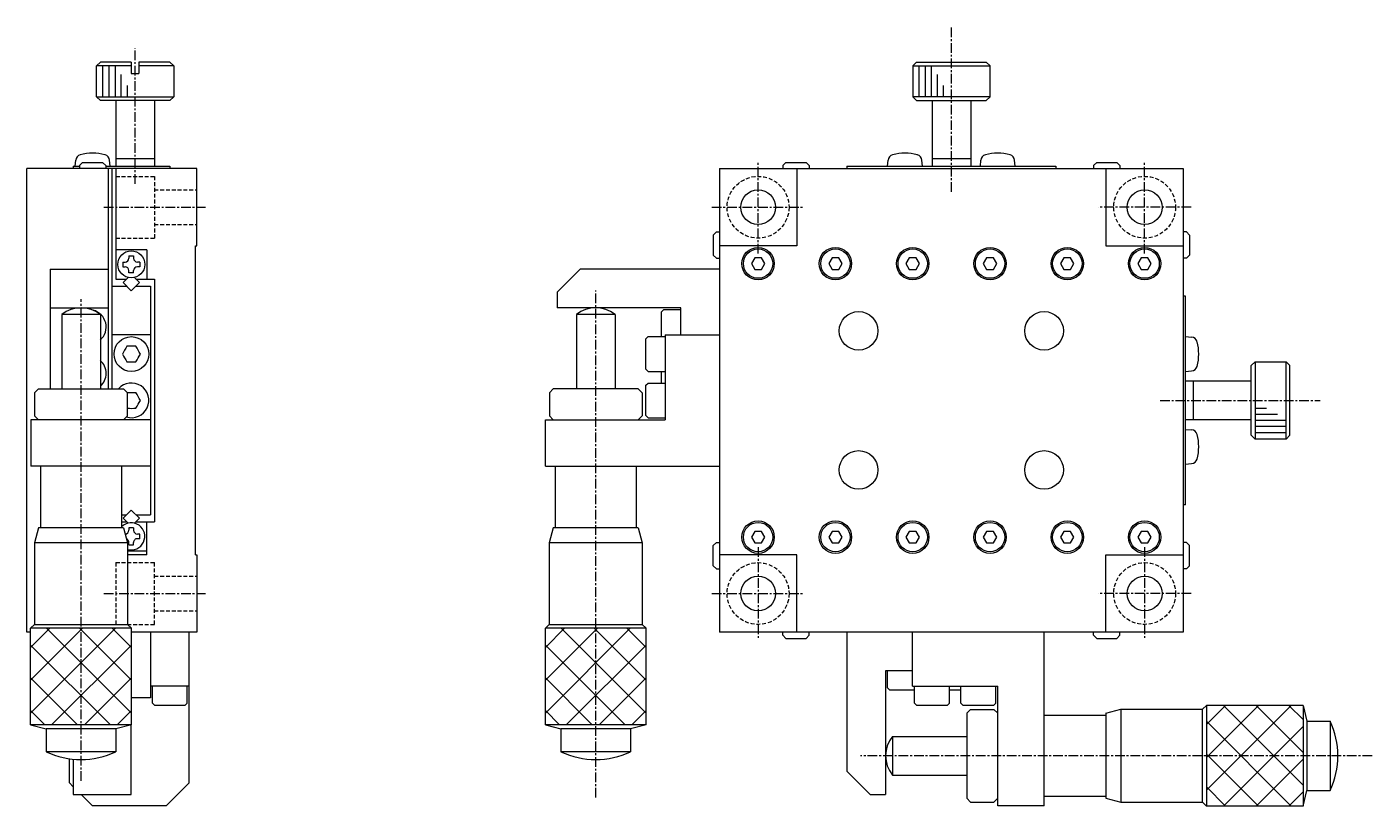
# Model space of a CAD drawing. Extents: x -189 to 160, y -70 to 151.
# Drawn here: x -14.3 to 159.7, y -6.4 to 94.5 of the extents above; entities that cross this region are included whole.
import ezdxf

# ---------------------------------------------------------------- set-up
doc = ezdxf.new("R2010")
doc.units = 0
doc.linetypes.add('CENTER', pattern=[2, 1.25, -0.25, 0.25, -0.25])
doc.linetypes.add('DASHED', pattern=[0.75, 0.5, -0.25])
doc.layers.get('0').update_dxf_attribs({"linetype": 'CONTINUOUS'})
doc.layers.add('CENTER', color=1, linetype='CENTER')

msp = doc.modelspace()

# ---------------------------------------------------------------- linework, layer by layer
at = {"color": 7, "linetype": 'CONTINUOUS'}
for p, q in [((-4.78, 89.96), (-5.28, 89.46)), ((-0.78, 89.46), (-5.28, 89.46)), ((-5.28, 85.46), (-5.28, 89.46)), ((-0.78, 89.96), (-4.78, 89.96)), ((-0.78, 89.96), (-0.78, 88.46)), ((4.22, 89.96), (0.22, 89.96)), ((0.22, 89.96), (0.22, 88.46)), ((4.72, 89.46), (0.22, 89.46)), ((4.22, 89.96), (4.72, 89.46)), ((4.72, 89.46), (4.72, 85.46)), ((100.8, 89.96), (100.3, 89.46)), ((100.3, 89.46), (110.3, 89.46)), ((100.3, 89.46), (100.3, 85.46)), ((100.8, 89.96), (109.8, 89.96)), ((109.8, 89.96), (110.3, 89.46)), ((110.3, 85.46), (110.3, 89.46)), ((-0.78, 88.46), (0.22, 88.46)), ((-5.28, 85.46), (4.72, 85.46)), ((-4.78, 84.96), (-5.28, 85.46)), ((4.72, 85.46), (4.22, 84.96)), ((110.3, 85.46), (100.3, 85.46)), ((100.3, 85.46), (100.8, 84.96)), ((109.8, 84.96), (110.3, 85.46)), ((4.22, 84.96), (-4.78, 84.96)), ((-2.78, 84.96), (-2.78, 76.46)), ((2.22, 84.96), (2.22, 76.46)), ((100.8, 84.96), (109.8, 84.96)), ((102.8, 84.96), (102.8, 76.46)), ((107.8, 84.96), (107.8, 76.46)), ((-8.03, 76.46), (-7.96, 77.24)), ((-7.48, 76.56), (-7.08, 76.96)), ((-7.48, 76.56), (-7.48, 76.16)), ((-7.08, 76.96), (-4.48, 76.96)), ((-4.48, 76.96), (-4.08, 76.56)), ((-4.08, 76.56), (-4.08, 76.16)), ((-3.53, 76.46), (-3.6, 77.24)), ((-2.78, 77.46), (2.22, 77.46)), ((83.9, 76.96), (83.5, 76.56)), ((83.5, 76.56), (83.9, 76.96)), ((83.5, 76.56), (83.5, 76.16)), ((83.5, 76.56), (83.5, 76.16)), ((83.9, 76.96), (86.5, 76.96)), ((86.9, 76.56), (86.5, 76.96)), ((86.5, 76.96), (86.9, 76.56)), ((86.9, 76.56), (86.9, 76.16)), ((86.9, 76.56), (86.9, 76.16)), ((97.05, 76.46), (97.11, 77.24)), ((101.55, 76.46), (101.48, 77.24)), ((102.8, 77.46), (107.8, 77.46)), ((109.05, 76.46), (109.11, 77.24)), ((113.55, 76.46), (113.48, 77.24)), ((124.1, 76.96), (123.7, 76.56)), ((123.7, 76.56), (124.1, 76.96)), ((123.7, 76.56), (123.7, 76.16)), ((123.7, 76.56), (123.7, 76.16)), ((124.1, 76.96), (126.7, 76.96)), ((127.1, 76.56), (126.7, 76.96)), ((126.7, 76.96), (127.1, 76.56)), ((127.1, 76.56), (127.1, 76.16)), ((127.1, 76.56), (127.1, 76.16)), ((-14.28, 16.16), (-14.28, 76.16)), ((7.72, 76.16), (-14.28, 76.16)), ((-8.28, 76.46), (-7.48, 76.46)), ((-8.28, 76.46), (-8.28, 76.16)), ((-4.08, 76.46), (4.22, 76.46)), ((-3.78, 76.16), (-3.78, 47.66)), ((-3.28, 76.16), (-3.28, 47.66)), ((-2.78, 76.16), (-2.78, 61.86)), ((4.22, 76.46), (4.22, 76.16)), ((7.72, 66.16), (7.72, 76.16)), ((75.3, 76.16), (135.3, 76.16)), ((75.3, 76.16), (75.3, 16.16)), ((85.3, 76.16), (85.3, 66.16)), ((91.8, 76.46), (118.8, 76.46)), ((91.8, 76.46), (91.8, 76.16)), ((118.8, 76.46), (118.8, 76.16)), ((125.3, 76.16), (125.3, 66.16)), ((135.3, 76.16), (135.3, 16.16)), ((74.5, 67.56), (74.9, 67.96)), ((74.9, 67.96), (75.3, 67.96)), ((135.7, 67.96), (135.3, 67.96)), ((136.1, 67.56), (135.7, 67.96)), ((7.52, 66.16), (7.72, 66.16)), ((7.52, 26.16), (7.52, 66.16)), ((74.5, 67.56), (74.5, 64.96)), ((85.3, 66.16), (75.3, 66.16)), ((125.3, 66.16), (135.3, 66.16)), ((136.1, 67.56), (136.1, 64.96)), ((1.22, 65.66), (-2.78, 65.66)), ((-1.08, 64.86), (-1.08, 64.56)), ((-1.08, 64.86), (-0.48, 64.86)), ((-0.48, 64.86), (-0.48, 64.56)), ((1.22, 65.66), (1.22, 61.86)), ((74.9, 64.56), (74.5, 64.96)), ((74.9, 64.56), (75.3, 64.56)), ((79.86, 64.61), (79.43, 63.86)), ((80.73, 64.61), (79.86, 64.61)), ((81.16, 63.86), (80.73, 64.61)), ((89.86, 64.61), (89.43, 63.86)), ((90.73, 64.61), (89.86, 64.61)), ((91.16, 63.86), (90.73, 64.61)), ((99.86, 64.61), (99.43, 63.86)), ((100.73, 64.61), (99.86, 64.61)), ((101.16, 63.86), (100.73, 64.61)), ((109.86, 64.61), (109.43, 63.86)), ((110.73, 64.61), (109.86, 64.61)), ((111.16, 63.86), (110.73, 64.61)), ((119.86, 64.61), (119.43, 63.86)), ((120.73, 64.61), (119.86, 64.61)), ((121.16, 63.86), (120.73, 64.61)), ((129.86, 64.61), (129.43, 63.86)), ((130.73, 64.61), (129.86, 64.61)), ((131.16, 63.86), (130.73, 64.61)), ((135.7, 64.56), (135.3, 64.56)), ((135.7, 64.56), (136.1, 64.96)), ((-11.28, 63.16), (-11.28, 47.66)), ((-11.28, 63.16), (-3.78, 63.16)), ((-1.88, 64.06), (-1.88, 63.46)), ((-1.88, 64.06), (-1.58, 64.06)), ((-1.88, 63.46), (-1.58, 63.46)), ((-1.08, 62.66), (-1.08, 62.96)), ((-0.48, 62.66), (-1.08, 62.66)), ((-0.48, 62.66), (-0.48, 62.96)), ((0.32, 64.06), (0.02, 64.06)), ((0.32, 63.46), (0.02, 63.46)), ((0.32, 64.06), (0.32, 63.46)), ((54.3, 60.16), (57.3, 63.16)), ((75.3, 63.16), (57.3, 63.16)), ((79.43, 63.86), (79.86, 63.11)), ((79.86, 63.11), (80.73, 63.11)), ((80.73, 63.11), (81.16, 63.86)), ((89.43, 63.86), (89.86, 63.11)), ((89.86, 63.11), (90.73, 63.11)), ((90.73, 63.11), (91.16, 63.86)), ((99.43, 63.86), (99.86, 63.11)), ((99.86, 63.11), (100.73, 63.11)), ((100.73, 63.11), (101.16, 63.86)), ((109.43, 63.86), (109.86, 63.11)), ((109.86, 63.11), (110.73, 63.11)), ((110.73, 63.11), (111.16, 63.86)), ((119.43, 63.86), (119.86, 63.11)), ((119.86, 63.11), (120.73, 63.11)), ((120.73, 63.11), (121.16, 63.86)), ((129.43, 63.86), (129.86, 63.11)), ((129.86, 63.11), (130.73, 63.11)), ((130.73, 63.11), (131.16, 63.86)), ((-3.28, 60.96), (-1.39, 60.96)), ((-2.78, 61.86), (-1.39, 61.86)), ((-1.19, 62.06), (-1.84, 61.41)), ((-0.78, 60.35), (-1.84, 61.41)), ((0.28, 61.41), (-0.78, 60.35)), ((0.28, 61.41), (-0.37, 62.06)), ((-0.17, 61.86), (2.22, 61.86)), ((-0.17, 60.96), (1.72, 60.96)), ((1.72, 60.96), (1.72, 31.36)), ((2.22, 61.86), (2.22, 30.46)), ((54.3, 60.16), (54.3, 58.16)), ((135.6, 59.66), (135.3, 59.66)), ((135.6, 32.66), (135.6, 59.66)), ((-11.28, 58.16), (-3.78, 58.16)), ((70.3, 58.16), (54.3, 58.16)), ((67.8, 57.61), (68.1, 57.91)), ((67.8, 54.41), (67.8, 57.61)), ((68.1, 57.91), (70.3, 57.91)), ((70.3, 54.66), (70.3, 58.16)), ((-4.78, 57.28), (-9.78, 57.28)), ((-9.78, 57.28), (-9.78, 47.66)), ((-4.78, 57.28), (-4.78, 47.66)), ((56.8, 57.28), (56.8, 47.66)), ((61.8, 57.28), (56.8, 57.28)), ((61.8, 57.28), (61.8, 47.66)), ((1.72, 54.66), (-3.28, 54.66)), ((65.8, 54.11), (66.1, 54.41)), ((65.8, 50.21), (65.8, 54.11)), ((66.1, 54.41), (68.3, 54.41)), ((68.3, 54.66), (75.3, 54.66)), ((68.3, 54.66), (68.3, 43.66)), ((135.6, 54.41), (136.38, 54.34)), ((144.1, 50.66), (144.6, 51.16)), ((144.1, 41.66), (144.1, 50.66)), ((144.6, 51.16), (144.6, 41.16)), ((144.6, 51.16), (148.6, 51.16)), ((149.1, 50.66), (148.6, 51.16)), ((148.6, 41.16), (148.6, 51.16)), ((149.1, 41.66), (149.1, 50.66)), ((65.8, 50.21), (66.1, 49.91)), ((66.1, 49.91), (68.3, 49.91)), ((67.8, 48.41), (67.8, 49.91)), ((135.6, 49.91), (136.38, 49.98)), ((-12.78, 47.66), (-13.28, 47.16)), ((-13.28, 47.16), (-13.28, 44.16)), ((-12.78, 47.66), (-1.78, 47.66)), ((-1.28, 47.16), (-1.78, 47.66)), ((-1.28, 44.16), (-1.28, 47.16)), ((53.8, 47.66), (53.3, 47.16)), ((53.3, 47.16), (53.3, 44.16)), ((64.8, 47.66), (53.8, 47.66)), ((65.3, 47.16), (64.8, 47.66)), ((65.3, 47.16), (65.3, 44.16)), ((65.8, 48.11), (66.1, 48.41)), ((65.8, 44.21), (65.8, 48.11)), ((66.1, 48.41), (68.3, 48.41)), ((144.1, 48.66), (135.6, 48.66)), ((136.6, 43.66), (136.6, 48.66)), ((-13.78, 43.66), (-13.78, 37.66)), ((1.72, 43.66), (-13.78, 43.66)), ((-13.28, 44.16), (-12.78, 43.66)), ((-1.78, 43.66), (-1.28, 44.16)), ((52.8, 43.66), (68.3, 43.66)), ((52.8, 37.66), (52.8, 43.66)), ((53.3, 44.16), (53.8, 43.66)), ((64.8, 43.66), (65.3, 44.16)), ((65.8, 44.21), (66.1, 43.91)), ((66.1, 43.91), (68.3, 43.91)), ((144.1, 43.66), (135.6, 43.66)), ((135.6, 42.41), (136.38, 42.34)), ((144.6, 41.16), (144.1, 41.66)), ((148.6, 41.16), (144.6, 41.16)), ((149.1, 41.66), (148.6, 41.16)), ((1.72, 37.66), (-13.78, 37.66)), ((-12.53, 37.66), (-12.53, 29.66)), ((-2.03, 37.66), (-2.03, 29.66)), ((52.8, 37.66), (75.3, 37.66)), ((54.05, 37.66), (54.05, 29.66)), ((64.55, 37.66), (64.55, 29.66)), ((135.6, 37.91), (136.38, 37.98)), ((-2.03, 31.36), (-1.39, 31.36)), ((-0.78, 31.97), (-1.84, 30.91)), ((0.28, 30.91), (-0.78, 31.97)), ((-0.17, 31.36), (1.72, 31.36)), ((135.6, 32.66), (135.3, 32.66)), ((-12.78, 29.66), (-13.3, 27.73)), ((-1.78, 29.66), (-12.78, 29.66)), ((-2.03, 30.46), (-1.39, 30.46)), ((-1.19, 30.26), (-1.84, 30.91)), ((-1.78, 29.66), (-1.26, 27.73)), ((-1.08, 29.66), (-1.08, 29.36)), ((-0.48, 29.66), (-1.08, 29.66)), ((-0.48, 29.66), (-0.48, 29.36)), ((0.28, 30.91), (-0.37, 30.26)), ((-0.17, 30.46), (2.22, 30.46)), ((1.22, 26.16), (1.22, 30.46)), ((53.8, 29.66), (53.28, 27.73)), ((64.8, 29.66), (53.8, 29.66)), ((64.8, 29.66), (65.31, 27.73)), ((0.32, 28.86), (0.02, 28.86)), ((0.32, 28.26), (0.02, 28.26)), ((0.32, 28.26), (0.32, 28.86)), ((79.86, 29.21), (79.43, 28.46)), ((79.43, 28.46), (79.86, 27.71)), ((80.73, 29.21), (79.86, 29.21)), ((81.16, 28.46), (80.73, 29.21)), ((80.73, 27.71), (81.16, 28.46)), ((89.86, 29.21), (89.43, 28.46)), ((89.43, 28.46), (89.86, 27.71)), ((90.73, 29.21), (89.86, 29.21)), ((91.16, 28.46), (90.73, 29.21)), ((90.73, 27.71), (91.16, 28.46)), ((99.86, 29.21), (99.43, 28.46)), ((99.43, 28.46), (99.86, 27.71)), ((100.73, 29.21), (99.86, 29.21)), ((101.16, 28.46), (100.73, 29.21)), ((100.73, 27.71), (101.16, 28.46)), ((109.86, 29.21), (109.43, 28.46)), ((109.43, 28.46), (109.86, 27.71)), ((110.73, 29.21), (109.86, 29.21)), ((111.16, 28.46), (110.73, 29.21)), ((110.73, 27.71), (111.16, 28.46)), ((119.86, 29.21), (119.43, 28.46)), ((119.43, 28.46), (119.86, 27.71)), ((120.73, 29.21), (119.86, 29.21)), ((121.16, 28.46), (120.73, 29.21)), ((120.73, 27.71), (121.16, 28.46)), ((129.86, 29.21), (129.43, 28.46)), ((129.43, 28.46), (129.86, 27.71)), ((130.73, 29.21), (129.86, 29.21)), ((131.16, 28.46), (130.73, 29.21)), ((130.73, 27.71), (131.16, 28.46)), ((-13.3, 27.73), (-13.3, 17.16)), ((-1.26, 27.73), (-13.26, 27.73)), ((-1.26, 27.73), (-1.26, 17.16)), ((1.22, 26.66), (-1.26, 26.66)), ((1.22, 26.16), (-1.26, 26.16)), ((-1.08, 27.46), (-1.08, 27.76)), ((-1.08, 27.46), (-0.48, 27.46)), ((-0.48, 27.46), (-0.48, 27.76)), ((7.52, 26.16), (7.72, 26.16)), ((7.72, 26.16), (7.72, 16.16)), ((53.28, 27.73), (53.28, 17.16)), ((65.31, 27.73), (53.31, 27.73)), ((65.31, 27.73), (65.31, 17.16)), ((74.5, 27.36), (74.9, 27.76)), ((74.5, 24.76), (74.5, 27.36)), ((74.9, 27.76), (75.3, 27.76)), ((85.3, 26.16), (75.3, 26.16)), ((79.86, 27.71), (80.73, 27.71)), ((85.3, 16.16), (85.3, 26.16)), ((89.86, 27.71), (90.73, 27.71)), ((99.86, 27.71), (100.73, 27.71)), ((109.86, 27.71), (110.73, 27.71)), ((119.86, 27.71), (120.73, 27.71)), ((125.3, 26.16), (135.3, 26.16)), ((125.3, 16.16), (125.3, 26.16)), ((129.86, 27.71), (130.73, 27.71)), ((135.7, 27.76), (135.3, 27.76)), ((136.1, 27.36), (135.7, 27.76)), ((136.1, 24.76), (136.1, 27.36)), ((74.9, 24.36), (74.5, 24.76)), ((74.9, 24.36), (75.3, 24.36)), ((135.7, 24.36), (135.3, 24.36)), ((135.7, 24.36), (136.1, 24.76)), ((-13.8, 16.16), (-14.28, 16.16)), ((-13.8, 16.66), (-13.3, 17.16)), ((-0.76, 16.66), (-13.8, 16.66)), ((-13.8, 4.16), (-13.8, 16.66)), ((-13.3, 17.16), (-1.26, 17.16)), ((-0.76, 16.66), (-1.26, 17.16)), ((-0.76, 4.16), (-0.76, 16.66)), ((7.72, 16.16), (-0.76, 16.16)), ((1.72, 16.16), (1.72, 7.66)), ((6.72, -3.34), (6.72, 16.16)), ((52.78, 16.66), (53.28, 17.16)), ((65.81, 16.66), (52.78, 16.66)), ((52.78, 4.16), (52.78, 16.66)), ((53.28, 17.16), (65.31, 17.16)), ((65.81, 16.66), (65.31, 17.16)), ((65.81, 4.16), (65.81, 16.66)), ((135.3, 16.16), (75.3, 16.16)), ((83.5, 15.76), (83.5, 16.16)), ((83.9, 15.36), (83.5, 15.76)), ((86.9, 15.76), (86.5, 15.36)), ((86.9, 15.76), (86.9, 16.16)), ((91.79, 16.16), (91.79, -1.84)), ((100.29, 9.16), (100.29, 16.16)), ((117.29, -6.34), (117.29, 16.16)), ((123.7, 15.76), (123.7, 16.16)), ((124.1, 15.36), (123.7, 15.76)), ((127.1, 15.76), (126.7, 15.36)), ((127.1, 15.76), (127.1, 16.16)), ((83.9, 15.36), (86.5, 15.36)), ((124.1, 15.36), (126.7, 15.36)), ((96.79, 11.16), (96.79, -4.84)), ((100.29, 11.16), (96.79, 11.16)), ((97.04, 8.96), (97.04, 11.16)), ((6.72, 9.16), (1.72, 9.16)), ((1.97, 6.96), (1.97, 9.16)), ((6.47, 6.96), (6.47, 9.16)), ((97.34, 8.66), (97.04, 8.96)), ((100.29, 9.16), (111.29, 9.16)), ((100.54, 6.96), (100.54, 9.16)), ((105.04, 6.96), (105.04, 9.16)), ((106.54, 6.96), (106.54, 9.16)), ((111.04, 6.96), (111.04, 9.16)), ((111.29, -6.34), (111.29, 9.16)), ((1.72, 7.66), (-0.78, 7.66)), ((2.27, 6.66), (1.97, 6.96)), ((6.17, 6.66), (6.47, 6.96)), ((100.54, 8.66), (97.34, 8.66)), ((100.84, 6.66), (100.54, 6.96)), ((104.74, 6.66), (105.04, 6.96)), ((106.54, 8.66), (105.04, 8.66)), ((106.84, 6.66), (106.54, 6.96)), ((110.74, 6.66), (111.04, 6.96)), ((6.17, 6.66), (2.27, 6.66)), ((104.74, 6.66), (100.84, 6.66)), ((110.74, 6.66), (106.84, 6.66)), ((107.79, 6.16), (107.29, 5.66)), ((107.29, 5.66), (107.29, -5.34)), ((107.79, 6.16), (110.79, 6.16)), ((111.29, 5.66), (110.79, 6.16)), ((117.29, 5.41), (125.29, 5.41)), ((125.29, 5.66), (127.23, 6.18)), ((125.29, 5.66), (125.29, -5.34)), ((127.23, 6.18), (137.79, 6.18)), ((127.23, 6.18), (127.23, -5.82)), ((138.29, 6.68), (137.79, 6.18)), ((137.79, -5.86), (137.79, 6.18)), ((138.29, 6.68), (138.29, -6.36)), ((150.79, 6.68), (138.29, 6.68)), ((150.79, 6.68), (150.79, -6.36)), ((150.79, 6.68), (151.29, 4.66)), ((-0.76, 4.16), (-13.8, 4.16)), ((-13.8, 4.16), (-11.78, 3.66)), ((-2.78, 3.66), (-11.78, 3.66)), ((-11.78, 3.66), (-11.78, 0.66)), ((-0.76, 4.16), (-2.78, 3.66)), ((-2.78, 3.66), (-2.78, 0.66)), ((-0.78, -4.84), (-0.78, 4.16)), ((52.78, 4.16), (54.8, 3.66)), ((65.81, 4.16), (52.78, 4.16)), ((63.8, 3.66), (54.8, 3.66)), ((54.8, 3.66), (54.8, 0.66)), ((65.81, 4.16), (63.8, 3.66)), ((63.8, 3.66), (63.8, 0.66)), ((151.29, 4.66), (151.29, -4.34)), ((151.29, 4.66), (154.29, 4.66)), ((154.29, 4.66), (154.29, -4.34)), ((97.67, 2.66), (97.67, -2.34)), ((97.67, 2.66), (107.29, 2.66)), ((-2.78, 0.66), (-11.78, 0.66)), ((63.8, 0.66), (54.8, 0.66)), ((-8.78, -3.34), (-8.78, -0.23)), ((-8.28, -0.29), (-8.28, -4.84)), ((-8.78, -3.34), (-8.28, -3.84)), ((3.72, -6.34), (6.72, -3.34)), ((94.79, -4.84), (91.79, -1.84)), ((97.67, -2.34), (107.29, -2.34)), ((-8.28, -4.84), (-0.78, -4.84)), ((-7.28, -4.84), (-5.78, -6.34)), ((94.79, -4.84), (96.79, -4.84)), ((117.29, -5.09), (125.29, -5.09)), ((150.79, -6.36), (151.29, -4.34)), ((151.29, -4.34), (154.29, -4.34)), ((3.72, -6.34), (-5.78, -6.34)), ((107.29, -5.34), (107.79, -5.84)), ((107.79, -5.84), (110.79, -5.84)), ((110.79, -5.84), (111.29, -5.34)), ((117.29, -6.34), (111.29, -6.34)), ((125.29, -5.34), (127.23, -5.86)), ((127.23, -5.86), (137.79, -5.86)), ((138.29, -6.36), (137.79, -5.86)), ((150.79, -6.36), (138.29, -6.36))]:
    msp.add_line(p, q, dxfattribs=at)
at = {"color": 3, "linetype": 'CONTINUOUS'}
for p, q in [((-4.48, 89.46), (-4.48, 85.46)), ((-3.68, 89.46), (-3.68, 85.46)), ((-2.88, 89.46), (-2.88, 85.46)), ((101.1, 89.46), (101.1, 85.46)), ((101.9, 89.46), (101.9, 85.46)), ((102.7, 89.46), (102.7, 85.46)), ((-2.08, 85.46), (-2.08, 88.36)), ((103.5, 85.46), (103.5, 88.36)), ((-1.28, 85.46), (-1.28, 86.94)), ((104.3, 85.46), (104.3, 86.94)), ((144.6, 45.16), (146.07, 45.16)), ((144.6, 44.36), (147.49, 44.36)), ((148.6, 43.56), (144.6, 43.56)), ((148.6, 42.76), (144.6, 42.76)), ((148.6, 41.96), (144.6, 41.96)), ((-13.8, 5.69), (-2.82, 16.66)), ((-13.8, 9.93), (-7.07, 16.66)), ((-13.8, 14.17), (-11.31, 16.66)), ((-11.73, 16.66), (-0.76, 5.69)), ((-7.49, 16.66), (-0.76, 9.93)), ((-3.25, 16.66), (-0.76, 14.17)), ((52.78, 14.17), (55.27, 16.66)), ((52.78, 5.69), (63.75, 16.66)), ((52.78, 9.93), (59.51, 16.66)), ((54.84, 16.66), (65.81, 5.69)), ((59.08, 16.66), (65.81, 9.93)), ((63.32, 16.66), (65.81, 14.17)), ((-13.8, 14.48), (-3.48, 4.16)), ((-11.08, 4.16), (-0.76, 14.48)), ((52.78, 14.48), (63.1, 4.16)), ((55.49, 4.16), (65.81, 14.48)), ((-13.8, 10.24), (-7.72, 4.16)), ((-6.84, 4.16), (-0.76, 10.24)), ((52.78, 10.24), (58.85, 4.16)), ((59.74, 4.16), (65.81, 10.24)), ((-13.8, 6), (-11.96, 4.16)), ((-2.6, 4.16), (-0.76, 6)), ((52.78, 6), (54.61, 4.16)), ((63.98, 4.16), (65.81, 6)), ((138.29, -4.29), (149.27, 6.68)), ((138.29, 4.19), (140.78, 6.68)), ((138.29, -0.05), (145.03, 6.68)), ((150.79, -3.64), (140.48, 6.68)), ((150.79, 0.6), (144.72, 6.68)), ((150.79, 4.85), (148.96, 6.68)), ((149.27, -6.36), (138.29, 4.62)), ((140.48, -6.36), (150.79, 3.96)), ((145.03, -6.36), (138.29, 0.37)), ((144.72, -6.36), (150.79, -0.28)), ((140.78, -6.36), (138.29, -3.87)), ((148.96, -6.36), (150.79, -4.52))]:
    msp.add_line(p, q, dxfattribs=at)
at = {"color": 3, "linetype": 'DASHED'}
for p, q in [((-2.78, 75.16), (2.22, 75.16)), ((2.22, 75.16), (2.22, 67.16)), ((2.22, 73.41), (7.72, 73.41)), ((2.22, 68.91), (7.72, 68.91)), ((-2.78, 67.16), (2.22, 67.16)), ((-2.78, 25.16), (2.22, 25.16)), ((-2.78, 25.16), (-2.78, 17.16)), ((2.22, 17.16), (2.22, 25.16)), ((2.22, 23.41), (7.72, 23.41)), ((2.22, 18.91), (7.72, 18.91)), ((-2.78, 17.16), (2.22, 17.16))]:
    msp.add_line(p, q, dxfattribs=at)
for centre in [(80.3, 71.16), (130.3, 71.16), (80.3, 21.16), (130.3, 21.16)]:
    msp.add_circle(centre, 4, dxfattribs=at)
at = {"color": 7, "linetype": 'CONTINUOUS'}
for centre, radius in [((80.3, 71.16), 2.25), ((130.3, 71.16), 2.25), ((-0.78, 63.76), 1.75), ((80.3, 63.86), 2.1), ((80.3, 63.86), 1.9), ((90.3, 63.86), 2.1), ((90.3, 63.86), 1.9), ((100.3, 63.86), 2.1), ((100.3, 63.86), 1.9), ((110.3, 63.86), 2.1), ((110.3, 63.86), 1.9), ((120.3, 63.86), 2.1), ((120.3, 63.86), 1.9), ((130.3, 63.86), 2.1), ((130.3, 63.86), 1.9), ((93.3, 55.16), 2.5), ((117.3, 55.16), 2.5), ((-0.76, 52.16), 2.25), ((93.3, 37.16), 2.5), ((117.3, 37.16), 2.5), ((80.3, 28.46), 2.1), ((80.3, 28.46), 1.9), ((90.3, 28.46), 2.1), ((90.3, 28.46), 1.9), ((100.3, 28.46), 2.1), ((100.3, 28.46), 1.9), ((110.3, 28.46), 2.1), ((110.3, 28.46), 1.9), ((120.3, 28.46), 2.1), ((120.3, 28.46), 1.9), ((130.3, 28.46), 2.1), ((130.3, 28.46), 1.9), ((80.3, 21.16), 2.25), ((130.3, 21.16), 2.25)]:
    msp.add_circle(centre, radius, dxfattribs=at)
for centre, radius, start, end in [((-7.16, 77.17), 0.8, 105.4427, 175.0004), ((-5.78, 72.16), 6, 74.5574, 105.4429), ((-4.39, 77.17), 0.8, 5.0006, 74.5572), ((97.91, 77.17), 0.8, 105.4427, 174.9994), ((99.3, 72.16), 6, 74.5572, 105.4427), ((100.68, 77.17), 0.8, 4.9995, 74.5572), ((109.91, 77.17), 0.8, 105.4427, 175.0005), ((111.3, 72.16), 6, 74.5572, 105.4427), ((112.68, 77.17), 0.8, 5.0006, 74.5572), ((-1.58, 64.56), 0.5, 270, 360), ((0.02, 64.56), 0.5, 180, 270), ((-1.58, 62.96), 0.5, 360, 90), ((0.02, 62.96), 0.5, 90, 180), ((-7.28, 54.16), 4, 51.3178, 128.6822), ((-6.28, 55.66), 2.25, 311.811, 74.9395), ((59.3, 54.16), 4, 51.3177, 128.6822), ((136.31, 53.55), 0.8, 15.4427, 84.9994), ((7.02, 47.67), 10, 146.6971, 153.3163), ((-0.76, 43.18), 10, 86.6971, 93.3163), ((-8.54, 47.67), 10, 26.6971, 33.3163), ((131.3, 52.16), 6, 344.5572, 15.4427), ((-6.28, 49.66), 2.25, 311.8114, 48.1886), ((7.02, 56.65), 10, 206.6971, 213.3163), ((-0.76, 61.14), 10, 266.6971, 273.3163), ((-8.54, 56.65), 10, 326.6971, 333.3163), ((136.31, 50.78), 0.8, 274.9995, 344.5572), ((-0.76, 46.16), 2.25, 252.7315, 138.1901), ((-0.77, 37.16), 10, 86.6971, 92.9315), ((-8.54, 41.67), 10, 26.6971, 33.3163), ((-8.54, 50.65), 10, 326.6971, 333.3163), ((-0.77, 55.13), 10, 267.1407, 273.3163), ((136.31, 41.55), 0.8, 15.4427, 85.0005), ((131.3, 40.16), 6, 344.5573, 15.4428), ((136.31, 38.78), 0.8, 275.0006, 344.5572), ((-0.78, 28.56), 1.75, 254.0005, 135.5842), ((-1.58, 29.36), 0.5, 271.6399, 359.9999), ((-1.58, 27.76), 0.5, 359.9999, 68.3336), ((0.02, 29.36), 0.5, 179.9999, 269.9999), ((0.02, 27.76), 0.5, 89.9999, 179.9999), ((144.67, 0.16), 10.62, 334.9423, 25.0577), ((100.79, 0.16), 4, 141.3177, 218.6822), ((-7.28, 10.29), 10.62, 244.9423, 295.0577), ((59.3, 10.29), 10.62, 244.9423, 295.0577)]:
    msp.add_arc(centre, radius, start, end, dxfattribs=at)
at = {"layer": 'CENTER', "color": 1, "linetype": 'CENTER'}
for p, q in [((105.3, 73.16), (105.3, 94.51)), ((-0.28, 74.21), (-0.28, 91.75)), ((80.3, 65.16), (80.3, 77.16)), ((130.3, 65.16), (130.3, 77.16)), ((-4.34, 71.16), (8.82, 71.16)), ((74.3, 71.16), (86.3, 71.16)), ((136.3, 71.16), (124.3, 71.16)), ((-7.28, -3.1), (-7.28, 59.26)), ((59.3, -5.26), (59.3, 60.4)), ((132.3, 46.16), (152.99, 46.16)), ((80.3, 27.16), (80.3, 15.16)), ((130.3, 27.16), (130.3, 15.16)), ((-4.34, 21.16), (8.82, 21.16)), ((74.3, 21.16), (86.3, 21.16)), ((136.3, 21.16), (124.3, 21.16)), ((159.72, 0.16), (93.56, 0.16))]:
    msp.add_line(p, q, dxfattribs=at)

doc.saveas('drawing.dxf')
